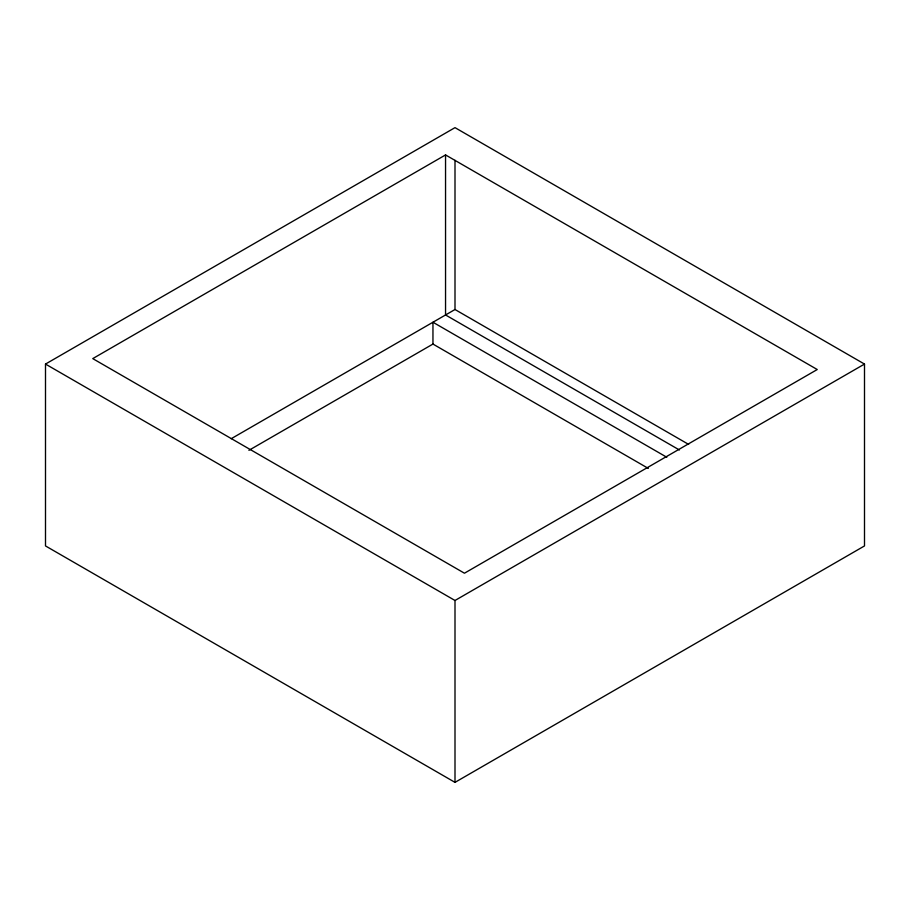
<?xml version="1.0" encoding="UTF-8"?>
<svg xmlns="http://www.w3.org/2000/svg" width="910" height="910" viewBox="0 0 910 910"><rect width="100%" height="100%" fill="white"/><g stroke="black" fill="none" stroke-linecap="round" stroke-linejoin="round"><path stroke-width="1.36" d="M45.5 364.068L455 127.639L864.5 364.068L864.5 545.932L455 782.361L45.5 545.932L45.5 364.068L455 600.486L864.5 364.068M445.547 154.927L92.752 358.608L464.453 573.209L817.248 369.528L445.547 154.927L445.547 314.962L679.406 449.984M231.185 438.722L455 309.514L688.654 444.41M248.908 450.325L432.955 344.06L648.341 468.423M666.803 457.252L432.955 322.242L432.955 344.06M455 160.319L455 309.514M455 600.486L455 782.361"/></g></svg>
